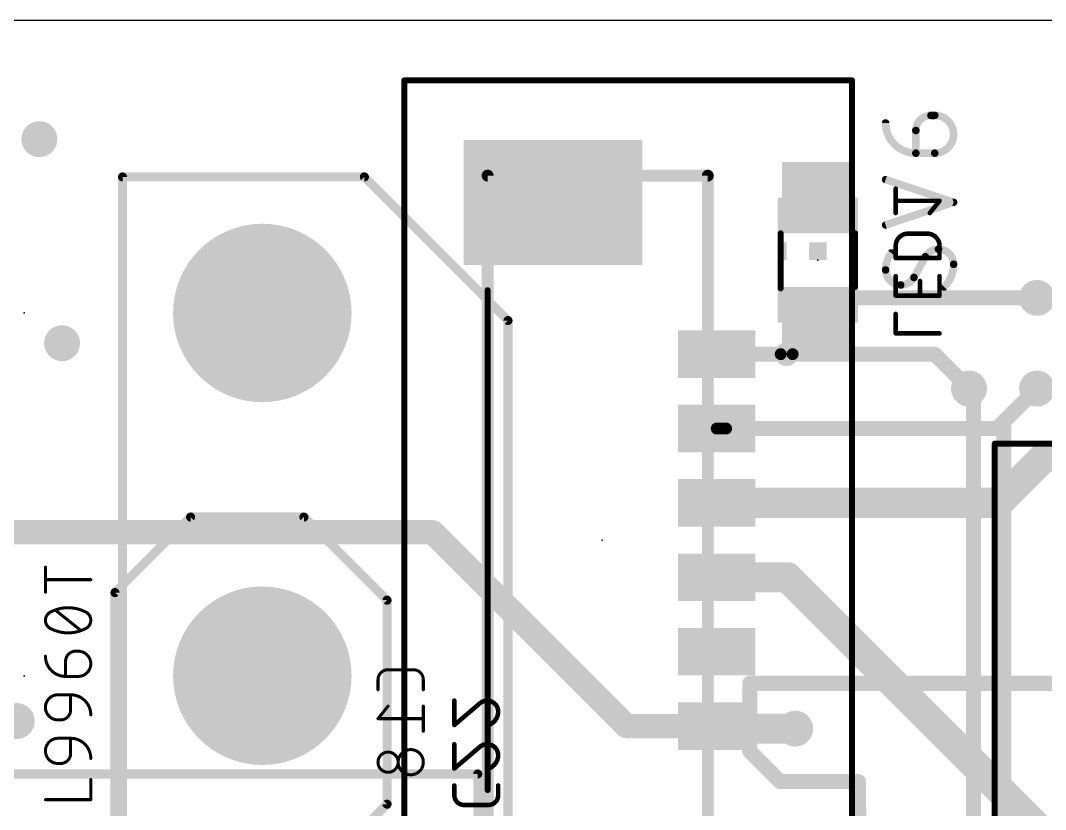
# Model space of a CAD drawing. Extents: x -2.4 to 71.8, y -0.8 to 95.3.
# Drawn here: x 17.72 to 34.94, y 36.74 to 50 of the extents above; entities that cross this region are included whole.
import ezdxf

# ---------------------------------------------------------------- set-up
doc = ezdxf.new("R2010")
doc.units = 0
for name, color, linetype in [('1', 12, 'CONTINUOUS'), ('15', 30, 'CONTINUOUS'), ('16', 132, 'CONTINUOUS'), ('17', 110, 'CONTINUOUS'), ('18', 110, 'CONTINUOUS'), ('2', 41, 'CONTINUOUS'), ('20', 31, 'CONTINUOUS'), ('21', 253, 'CONTINUOUS'), ('22', 253, 'CONTINUOUS'), ('23', 53, 'CONTINUOUS'), ('24', 53, 'CONTINUOUS'), ('25', 253, 'CONTINUOUS'), ('26', 253, 'CONTINUOUS'), ('51', 253, 'CONTINUOUS'), ('52', 253, 'CONTINUOUS')]:
    doc.layers.add(name, color=color, linetype=linetype)

# ---------------------------------------------------------------- blocks, each defined once
blk = doc.blocks.new('RECT')
blk.add_solid([(-0.5, -0.5), (0.5, -0.5), (-0.5, 0.5), (0.5, 0.5)])
blk = doc.blocks.new('ROUNDP')
at = {"const_width": 0.5}
blk.add_lwpolyline([(0, -0.25, 1), (0, 0.25, 1), (0, -0.25)], format="xyb", dxfattribs=at)
blk = doc.blocks.new('ROUNDV')
at = {"const_width": 0.5}
blk.add_lwpolyline([(0, -0.25, 1), (0, 0.25, 1), (0, -0.25)], format="xyb", dxfattribs=at)

msp = doc.modelspace()

# ---------------------------------------------------------------- linework, layer by layer
at = {"layer": '1'}
for points, const_width in [([(37.219, 45.339), (34.798, 45.339)], 0.254), ([(29.416, 44.393), (33.077, 44.393)], 0.254), ([(33.077, 44.393), (33.655, 43.815)], 0.254), ([(34.126, 43.143), (34.798, 43.815)], 0.254), ([(29.416, 43.143), (29.5731, 43.143)], 0.2), ([(29.5731, 43.143), (34.126, 43.143)], 0.254), ([(34.146, 41.893), (34.925, 42.672)], 0.508), ([(34.925, 42.672), (38.354, 42.672)], 0.508), ([(29.416, 41.893), (34.146, 41.893)], 0.508), ([(20.574, 41.656), (19.304, 40.386)], 0.1524), ([(22.479, 41.656), (20.574, 41.656)], 0.1524), ([(23.876, 40.259), (22.479, 41.656)], 0.1524), ([(13.843, 41.402), (24.638, 41.402)], 0.4064), ([(24.638, 41.402), (27.897, 38.143)], 0.4064), ([(29.416, 40.643), (30.604, 40.643)], 0.508), ([(30.604, 40.643), (34.925, 36.322)], 0.508), ([(19.304, 40.386), (19.304, 36.195)], 0.1524), ([(23.876, 36.83), (23.876, 40.259)], 0.1524), ([(27.897, 38.143), (29.416, 38.143)], 0.4064), ([(29.459, 38.1), (29.416, 38.143)], 0.508), ([(30.734, 38.1), (29.459, 38.1)], 0.508), ([(22.479, 35.433), (23.876, 36.83)], 0.1524)]:
    msp.add_lwpolyline(points, dxfattribs=dict(at, const_width=const_width))
for points, const_width in [([(34.798, 45.4025, 1), (34.798, 45.2755)], 0.127), ([(29.416, 44.4565, 1), (29.416, 44.3295)], 0.127), ([(33.1219, 44.4379, 1), (33.0321, 44.3481)], 0.127), ([(33.077, 44.3295, 1), (33.077, 44.4565)], 0.127), ([(33.6101, 43.7701, 1), (33.6999, 43.8599)], 0.127), ([(34.8429, 43.7701, 1), (34.7531, 43.8599)], 0.127), ([(29.416, 43.193, 1), (29.416, 43.093)], 0.1), ([(29.5731, 43.2065, 1), (29.5731, 43.0795)], 0.127), ([(29.5731, 43.093, 1), (29.5731, 43.193)], 0.1), ([(34.0811, 43.1879, 1), (34.1709, 43.0981)], 0.127), ([(34.126, 43.0795, 1), (34.126, 43.2065)], 0.127), ([(34.925, 42.799, 1), (34.925, 42.545)], 0.254), ([(35.0148, 42.5822, 1), (34.8352, 42.7618)], 0.254), ([(29.416, 42.02, 1), (29.416, 41.766)], 0.254), ([(34.0562, 41.9828, 1), (34.2358, 41.8032)], 0.254), ([(34.146, 41.766, 1), (34.146, 42.02)], 0.254), ([(20.574, 41.6941, 1), (20.574, 41.6179)], 0.0762), ([(20.6009, 41.6291, 1), (20.5471, 41.6829)], 0.0762), ([(22.5059, 41.6829, 1), (22.4521, 41.6291)], 0.0762), ([(22.479, 41.6179, 1), (22.479, 41.6941)], 0.0762), ([(24.7098, 41.4738, 1), (24.5662, 41.3302)], 0.2032), ([(24.638, 41.3004, 1), (24.638, 41.5036)], 0.2032), ([(29.416, 40.77, 1), (29.416, 40.516)], 0.254), ([(30.6938, 40.7328, 1), (30.5142, 40.5532)], 0.254), ([(30.604, 40.516, 1), (30.604, 40.77)], 0.254), ([(19.3421, 40.386, 1), (19.2659, 40.386)], 0.0762), ([(19.2771, 40.4129, 1), (19.3309, 40.3591)], 0.0762), ([(23.9141, 40.259, 1), (23.8379, 40.259)], 0.0762), ([(23.8491, 40.2321, 1), (23.9029, 40.2859)], 0.0762), ([(27.897, 38.2446, 1), (27.897, 38.0414)], 0.2032), ([(27.8252, 38.0712, 1), (27.9688, 38.2148)], 0.2032), ([(29.5058, 38.2328, 1), (29.3262, 38.0532)], 0.254), ([(29.459, 38.227, 1), (29.459, 37.973)], 0.254), ([(29.3692, 38.0102, 1), (29.5488, 38.1898)], 0.254), ([(29.416, 38.0414, 1), (29.416, 38.2446)], 0.2032), ([(30.734, 37.973, 1), (30.734, 38.227)], 0.254), ([(23.8379, 36.83, 1), (23.9141, 36.83)], 0.0762), ([(23.9029, 36.8031, 1), (23.8491, 36.8569)], 0.0762)]:
    msp.add_lwpolyline(points, format="xyb", dxfattribs=dict(at, const_width=const_width))
at = {"layer": '15', "const_width": 0.1524}
for points in [[(25.4, 37.338), (11.557, 37.338)], [(25.4, 32.893), (25.4, 37.338)]]:
    msp.add_lwpolyline(points, dxfattribs=at)
at = {"layer": '15', "const_width": 0.0762}
for points in [[(25.4381, 37.338, 1), (25.3619, 37.338)], [(25.4, 37.2999, 1), (25.4, 37.3761)]]:
    msp.add_lwpolyline(points, format="xyb", dxfattribs=at)
at = {"layer": '16', "const_width": 0.254}
for points in [[(31.53, 45.339), (31.115, 44.924)], [(34.798, 45.339), (31.53, 45.339)], [(33.655, 43.815), (33.7312, 43.7388)], [(34.798, 43.815), (34.2392, 43.2562)], [(33.7312, 43.7388), (33.7312, 33.4772)], [(34.2392, 43.2562), (34.2392, 33.4795)]]:
    msp.add_lwpolyline(points, dxfattribs=at)
at = {"layer": '16', "const_width": 0.127}
for points in [[(31.53, 45.4025, 1), (31.53, 45.2755)], [(31.5749, 45.2941, 1), (31.4851, 45.3839)], [(34.798, 45.2755, 1), (34.798, 45.4025)], [(31.0701, 44.9689, 1), (31.1599, 44.8791)], [(33.6999, 43.8599, 1), (33.6101, 43.7701)], [(34.8429, 43.7701, 1), (34.7531, 43.8599)], [(33.7947, 43.7388, 1), (33.6677, 43.7388)], [(33.6863, 43.6939, 1), (33.7761, 43.7837)], [(34.3027, 43.2562, 1), (34.1757, 43.2562)], [(34.1943, 43.3011, 1), (34.2841, 43.2113)]]:
    msp.add_lwpolyline(points, format="xyb", dxfattribs=at)
at = {"layer": '2'}
for points, const_width in [([(19.431, 28.067), (19.431, 47.371)], 0.1524), ([(19.431, 47.371), (23.495, 47.371)], 0.1524), ([(23.495, 47.371), (25.908, 44.958)], 0.1524), ([(25.908, 44.958), (25.908, 28.067)], 0.1524), ([(29.972, 37.719), (29.972, 38.862)], 0.254), ([(29.972, 38.862), (37.592, 38.862)], 0.254), ([(30.48, 37.211), (29.972, 37.719)], 0.254), ([(31.7938, 37.211), (30.48, 37.211)], 0.254), ([(31.877, 30.861), (31.7938, 37.211)], 0.254)]:
    msp.add_lwpolyline(points, dxfattribs=dict(at, const_width=const_width))
for points, const_width in [([(19.4691, 47.371, 1), (19.3929, 47.371)], 0.0762), ([(19.431, 47.4091, 1), (19.431, 47.3329)], 0.0762), ([(23.5219, 47.3979, 1), (23.4681, 47.3441)], 0.0762), ([(23.495, 47.3329, 1), (23.495, 47.4091)], 0.0762), ([(25.9461, 44.958, 1), (25.8699, 44.958)], 0.0762), ([(25.8811, 44.9311, 1), (25.9349, 44.9849)], 0.0762), ([(30.0355, 38.862, 1), (29.9085, 38.862)], 0.127), ([(29.972, 38.9255, 1), (29.972, 38.7985)], 0.127), ([(30.0169, 37.7639, 1), (29.9271, 37.6741)], 0.127), ([(29.9085, 37.719, 1), (30.0355, 37.719)], 0.127), ([(30.48, 37.2745, 1), (30.48, 37.1475)], 0.127), ([(30.4351, 37.1661, 1), (30.5249, 37.2559)], 0.127), ([(31.8573, 37.2118, 1), (31.7303, 37.2102)], 0.127), ([(31.7938, 37.1475, 1), (31.7938, 37.2745)], 0.127)]:
    msp.add_lwpolyline(points, format="xyb", dxfattribs=dict(at, const_width=const_width))
at = {"layer": '20'}
msp.add_line((53, 50), (0, 50), dxfattribs=at)
at = {"layer": '21'}
for points, const_width in [([(25.566, 45.168), (25.566, 45.468)], 0.1), ([(25.566, 37.068), (25.566, 45.168)], 0.1), ([(18.1356, 40.3918), (18.1356, 40.8152)], 0.0508), ([(18.8976, 40.6035), (18.1356, 40.6035)], 0.0508), ([(18.7283, 39.7514), (18.3049, 40.0901)], 0.0508), ([(18.6436, 39.4009), (18.6859, 39.4009)], 0.0508), ([(18.4743, 38.9776), (18.4743, 39.2315)], 0.0508), ([(18.6859, 38.9776), (18.4743, 38.9776)], 0.0508), ([(18.3473, 38.6694), (18.5589, 38.6694)], 0.0508), ([(18.5589, 38.6694), (18.5589, 38.4154)], 0.0508), ([(18.3896, 38.246), (18.3473, 38.246)], 0.0508), ([(18.3473, 37.9378), (18.5589, 37.9378)], 0.0508), ([(18.5589, 37.9378), (18.5589, 37.6838)], 0.0508), ([(18.3896, 37.5145), (18.3473, 37.5145)], 0.0508), ([(18.8976, 36.9062), (18.8976, 37.2449)], 0.0508), ([(18.1356, 36.9062), (18.8976, 36.9062)], 0.0508)]:
    msp.add_lwpolyline(points, dxfattribs=dict(at, const_width=const_width))
for points, const_width in [([(25.591, 45.468, 1), (25.541, 45.468)], 0.05), ([(25.591, 45.168, 1), (25.541, 45.168)], 0.05), ([(25.541, 45.168, 1), (25.591, 45.168)], 0.05), ([(30.691, 44.393, 1), (30.491, 44.393)], 0.2), ([(30.491, 44.393, 1), (30.691, 44.393)], 0.2), ([(30.541, 44.393, 1), (30.441, 44.393)], 0.1), ([(30.441, 44.393, 1), (30.541, 44.393)], 0.1), ([(30.741, 44.393, 1), (30.641, 44.393)], 0.1), ([(30.641, 44.393, 1), (30.741, 44.393)], 0.1), ([(18.1483, 40.8152, 1), (18.1229, 40.8152)], 0.0254), ([(18.1356, 40.6162, 1), (18.1356, 40.5908)], 0.0254), ([(18.8976, 40.5908, 1), (18.8976, 40.6162)], 0.0254), ([(18.1229, 40.3918, 1), (18.1483, 40.3918)], 0.0254), ([(18.5166, 40.1324, 0.1139), (18.2414, 40.0689)], 0.0508), ([(18.7918, 40.0689, 0.1139), (18.5166, 40.1324)], 0.0508), ([(18.5166, 40.1451, 1), (18.5166, 40.1197)], 0.0254), ([(18.5166, 40.1197, 1), (18.5166, 40.1451)], 0.0254), ([(18.2414, 40.0689, 0.3205), (18.1356, 39.9207)], 0.0508), ([(18.2359, 40.0803, 1), (18.247, 40.0575)], 0.0254), ([(18.2456, 40.0569, 1), (18.2373, 40.0809)], 0.0254), ([(18.3129, 40.1, 1), (18.297, 40.0802)], 0.0254), ([(18.8976, 39.9207, 0.3205), (18.7918, 40.0689)], 0.0508), ([(18.7959, 40.0809, 1), (18.7876, 40.0569)], 0.0254), ([(18.7862, 40.0575, 1), (18.7973, 40.0803)], 0.0254), ([(18.1356, 39.9207, 0.3205), (18.2414, 39.7726)], 0.0508), ([(18.1483, 39.9207, 1), (18.1229, 39.9207)], 0.0254), ([(18.1229, 39.9207, 1), (18.1483, 39.9207)], 0.0254), ([(18.2414, 39.7726, 0.1139), (18.5166, 39.7091)], 0.0508), ([(18.247, 39.784, 1), (18.2359, 39.7612)], 0.0254), ([(18.2373, 39.7606, 1), (18.2456, 39.7846)], 0.0254), ([(18.5166, 39.7091, 0.1139), (18.7918, 39.7726)], 0.0508), ([(18.7918, 39.7726, 0.3205), (18.8976, 39.9207)], 0.0508), ([(18.7876, 39.7846, 1), (18.7959, 39.7606)], 0.0254), ([(18.7973, 39.7612, 1), (18.7862, 39.784)], 0.0254), ([(18.9103, 39.9207, 1), (18.8849, 39.9207)], 0.0254), ([(18.8849, 39.9207, 1), (18.9103, 39.9207)], 0.0254), ([(18.5166, 39.7218, 1), (18.5166, 39.6964)], 0.0254), ([(18.5166, 39.6964, 1), (18.5166, 39.7218)], 0.0254), ([(18.7203, 39.7415, 1), (18.7362, 39.7613)], 0.0254), ([(18.1356, 39.3162, 0.4142), (18.4743, 38.9776)], 0.0508), ([(18.1483, 39.3162, 1), (18.1229, 39.3162)], 0.0254), ([(18.6436, 39.4009, 0.4142), (18.4743, 39.2315)], 0.0508), ([(18.6436, 39.4136, 1), (18.6436, 39.3882)], 0.0254), ([(18.6436, 39.3882, 1), (18.6436, 39.4136)], 0.0254), ([(18.6859, 38.9776, 1), (18.6859, 39.4009)], 0.0508), ([(18.6859, 39.4136, 1), (18.6859, 39.3882)], 0.0254), ([(18.6859, 39.3882, 1), (18.6859, 39.4136)], 0.0254), ([(18.487, 39.2315, 1), (18.4616, 39.2315)], 0.0254), ([(18.4616, 39.2315, 1), (18.487, 39.2315)], 0.0254), ([(18.4743, 38.9903, 1), (18.4743, 38.9648)], 0.0254), ([(18.4616, 38.9776, 1), (18.487, 38.9776)], 0.0254), ([(18.4743, 38.9648, 1), (18.4743, 38.9903)], 0.0254), ([(18.6859, 38.9903, 1), (18.6859, 38.9648)], 0.0254), ([(18.6859, 38.9648, 1), (18.6859, 38.9903)], 0.0254), ([(18.3473, 38.6694, 1), (18.3473, 38.246)], 0.0508), ([(18.3473, 38.6821, 1), (18.3473, 38.6567)], 0.0254), ([(18.3473, 38.6567, 1), (18.3473, 38.6821)], 0.0254), ([(18.5716, 38.6694, 1), (18.5462, 38.6694)], 0.0254), ([(18.8976, 38.3307, 0.4142), (18.5589, 38.6694)], 0.0508), ([(18.5589, 38.6821, 1), (18.5589, 38.6567)], 0.0254), ([(18.5589, 38.6567, 1), (18.5589, 38.6821)], 0.0254), ([(18.3896, 38.246, 0.4142), (18.5589, 38.4154)], 0.0508), ([(18.5716, 38.4154, 1), (18.5462, 38.4154)], 0.0254), ([(18.5462, 38.4154, 1), (18.5716, 38.4154)], 0.0254), ([(18.3473, 38.2587, 1), (18.3473, 38.2333)], 0.0254), ([(18.3473, 38.2333, 1), (18.3473, 38.2587)], 0.0254), ([(18.3896, 38.2587, 1), (18.3896, 38.2333)], 0.0254), ([(18.3896, 38.2333, 1), (18.3896, 38.2587)], 0.0254), ([(18.8849, 38.3307, 1), (18.9103, 38.3307)], 0.0254), ([(18.3473, 37.9378, 1), (18.3473, 37.5145)], 0.0508), ([(18.3473, 37.9505, 1), (18.3473, 37.9251)], 0.0254), ([(18.3473, 37.9251, 1), (18.3473, 37.9505)], 0.0254), ([(18.5716, 37.9378, 1), (18.5462, 37.9378)], 0.0254), ([(18.8976, 37.5992, 0.4142), (18.5589, 37.9378)], 0.0508), ([(18.5589, 37.9505, 1), (18.5589, 37.9251)], 0.0254), ([(18.5589, 37.9251, 1), (18.5589, 37.9505)], 0.0254), ([(18.3896, 37.5145, 0.4142), (18.5589, 37.6838)], 0.0508), ([(18.5716, 37.6838, 1), (18.5462, 37.6838)], 0.0254), ([(18.5462, 37.6838, 1), (18.5716, 37.6838)], 0.0254), ([(18.8849, 37.5992, 1), (18.9103, 37.5992)], 0.0254), ([(18.3473, 37.5272, 1), (18.3473, 37.5018)], 0.0254), ([(18.3473, 37.5018, 1), (18.3473, 37.5272)], 0.0254), ([(18.3896, 37.5272, 1), (18.3896, 37.5018)], 0.0254), ([(18.3896, 37.5018, 1), (18.3896, 37.5272)], 0.0254), ([(18.9103, 37.2449, 1), (18.8849, 37.2449)], 0.0254), ([(25.541, 37.068, 1), (25.591, 37.068)], 0.05), ([(18.1356, 36.9189, 1), (18.1356, 36.8935)], 0.0254), ([(18.8849, 36.9062, 1), (18.9103, 36.9062)], 0.0254), ([(18.8976, 36.8935, 1), (18.8976, 36.9189)], 0.0254)]:
    msp.add_lwpolyline(points, format="xyb", dxfattribs=dict(at, const_width=const_width))
at = {"layer": '23'}
for p in [(17.78, 45.085), (27.491, 41.268), (17.78, 38.989)]:
    msp.add_point(p, dxfattribs=at)
at = {"layer": '24'}
msp.add_point((31.115, 45.974), dxfattribs=at)
at = {"layer": '25'}
for points, const_width in [([(33.0155, 48.4054, 0.4142), (32.7615, 48.1514)], 0.127), ([(33.0155, 48.4371, 1), (33.0155, 48.3736)], 0.0635), ([(33.0155, 48.3736, 1), (33.0155, 48.4371)], 0.0635), ([(33.079, 47.7704, 1), (33.079, 48.4054)], 0.127), ([(33.079, 48.4371, 1), (33.079, 48.3736)], 0.0635), ([(33.079, 48.3736, 1), (33.079, 48.4371)], 0.0635), ([(32.2535, 48.2784, 0.4142), (32.7615, 47.7704)], 0.127), ([(32.2853, 48.2784, 1), (32.2218, 48.2784)], 0.0635), ([(32.7933, 48.1514, 1), (32.7298, 48.1514)], 0.0635), ([(32.7298, 48.1514, 1), (32.7933, 48.1514)], 0.0635), ([(32.7615, 47.8021, 1), (32.7615, 47.7386)], 0.0635), ([(32.7298, 47.7704, 1), (32.7933, 47.7704)], 0.0635), ([(32.7615, 47.7386, 1), (32.7615, 47.8021)], 0.0635), ([(33.079, 47.8021, 1), (33.079, 47.7386)], 0.0635), ([(33.079, 47.7386, 1), (33.079, 47.8021)], 0.0635), ([(32.2635, 47.356, 1), (32.2435, 47.2958)], 0.0635), ([(33.4065, 46.9148, 1), (33.3865, 46.975)], 0.0635), ([(33.3865, 46.9148, 1), (33.4065, 46.975)], 0.0635), ([(32.2435, 46.594, 1), (32.2635, 46.5338)], 0.0635), ([(33.1425, 46.1575, 0.2656), (32.9203, 46.0305)], 0.127), ([(33.3965, 45.9035, 0.4142), (33.1425, 46.1575)], 0.127), ([(33.1425, 46.1892, 1), (33.1425, 46.1257)], 0.0635), ([(33.1425, 46.1257, 1), (33.1425, 46.1892)], 0.0635), ([(32.3488, 46.094, 0.1623), (32.2535, 45.8082)], 0.127), ([(32.3742, 46.0749, 1), (32.3234, 46.113)], 0.0635), ([(32.8929, 46.0466, 1), (32.9476, 46.0144)], 0.0635), ([(32.9481, 46.0153, 1), (32.8924, 46.0457)], 0.0635), ([(32.2535, 45.8082, 0.4142), (32.5075, 45.5542)], 0.127), ([(32.2853, 45.8082, 1), (32.2218, 45.8082)], 0.0635), ([(32.2218, 45.8082, 1), (32.2853, 45.8082)], 0.0635), ([(33.2378, 45.5225, 0.2), (33.3965, 45.9035)], 0.127), ([(33.4283, 45.9035, 1), (33.3648, 45.9035)], 0.0635), ([(33.3648, 45.9035, 1), (33.4283, 45.9035)], 0.0635), ([(32.5075, 45.5542, 0.2656), (32.7298, 45.6812)], 0.127), ([(32.7019, 45.6965, 1), (32.7576, 45.666)], 0.0635), ([(32.7571, 45.6651, 1), (32.7024, 45.6974)], 0.0635), ([(32.5075, 45.586, 1), (32.5075, 45.5225)], 0.0635), ([(32.5075, 45.5225, 1), (32.5075, 45.586)], 0.0635), ([(33.2154, 45.545, 1), (33.2601, 45.5)], 0.0635)]:
    msp.add_lwpolyline(points, format="xyb", dxfattribs=dict(at, const_width=const_width))
at = {"layer": '25', "const_width": 0.127}
for points in [[(33.0155, 48.4054), (33.079, 48.4054)], [(32.7615, 47.7704), (32.7615, 48.1514)], [(33.079, 47.7704), (32.7615, 47.7704)], [(33.3965, 46.9449), (32.2535, 47.3259)], [(32.2535, 46.5639), (33.3965, 46.9449)], [(32.9203, 46.0305), (32.7298, 45.6812)]]:
    msp.add_lwpolyline(points, dxfattribs=at)
at = {"layer": '26'}
for points, const_width in [([(32.4231, 46.7644), (32.4231, 47.1736)], 0.0762), ([(33.1597, 46.969), (32.4231, 46.969)], 0.0762), ([(32.996, 46.7644), (33.1597, 46.969)], 0.0762), ([(32.9551, 46.4177), (32.6277, 46.4177)], 0.0762), ([(32.4231, 46.2131), (32.4231, 46.0085)], 0.0762), ([(33.1597, 46.0085), (33.1597, 46.2131)], 0.0762), ([(32.4231, 46.0085), (33.1597, 46.0085)], 0.0762), ([(32.4231, 45.7035), (32.4231, 45.3761)], 0.0762), ([(32.8323, 45.3761), (32.8323, 45.6216)], 0.0762), ([(33.1597, 45.3761), (33.1597, 45.7035)], 0.0762), ([(32.4231, 45.3761), (33.1597, 45.3761)], 0.0762), ([(32.4231, 44.7421), (32.4231, 45.0695)], 0.0762), ([(33.1597, 44.7421), (32.4231, 44.7421)], 0.0762), ([(24.3163, 39.0906), (23.8929, 39.0906)], 0.0508), ([(23.7236, 38.9213), (23.7236, 38.7519)], 0.0508), ([(24.4856, 38.7519), (24.4856, 38.9213)], 0.0508), ([(25.0063, 38.1607), (25.0063, 38.5699)], 0.0762), ([(23.8929, 38.4791), (23.7236, 38.2674)], 0.0508), ([(24.4856, 38.4791), (24.4856, 38.0558)], 0.0508), ([(25.4155, 38.5085), (25.0063, 38.1607)], 0.0762), ([(23.7236, 38.2674), (24.4856, 38.2674)], 0.0508), ([(25.0063, 37.4292), (25.0063, 37.8384)], 0.0762), ([(25.4155, 37.777), (25.0063, 37.4292)], 0.0762), ([(25.0063, 37.1446), (25.0063, 36.9809)], 0.0762), ([(25.7429, 36.9809), (25.7429, 37.1446)], 0.0762), ([(25.17, 36.8173), (25.5792, 36.8173)], 0.0762)]:
    msp.add_lwpolyline(points, dxfattribs=dict(at, const_width=const_width))
for points, const_width in [([(32.4421, 47.1736, 1), (32.404, 47.1736)], 0.0381), ([(32.4231, 46.9881, 1), (32.4231, 46.95)], 0.0381), ([(33.1746, 46.9571, 1), (33.1448, 46.9809)], 0.0381), ([(33.1597, 46.95, 1), (33.1597, 46.9881)], 0.0381), ([(32.404, 46.7644, 1), (32.4421, 46.7644)], 0.0381), ([(32.9811, 46.7763, 1), (33.0109, 46.7525)], 0.0381), ([(32.6277, 46.4177, 0.4142), (32.4231, 46.2131)], 0.0762), ([(32.6277, 46.4368, 1), (32.6277, 46.3987)], 0.0381), ([(32.6277, 46.3987, 1), (32.6277, 46.4368)], 0.0381), ([(33.1597, 46.2131, 0.4142), (32.9551, 46.4177)], 0.0762), ([(32.9551, 46.4368, 1), (32.9551, 46.3987)], 0.0381), ([(32.9551, 46.3987, 1), (32.9551, 46.4368)], 0.0381), ([(32.4421, 46.2131, 1), (32.404, 46.2131)], 0.0381), ([(32.404, 46.2131, 1), (32.4421, 46.2131)], 0.0381), ([(33.1788, 46.2131, 1), (33.1407, 46.2131)], 0.0381), ([(33.1407, 46.2131, 1), (33.1788, 46.2131)], 0.0381), ([(32.4231, 46.0275, 1), (32.4231, 45.9894)], 0.0381), ([(32.404, 46.0085, 1), (32.4421, 46.0085)], 0.0381), ([(33.1407, 46.0085, 1), (33.1788, 46.0085)], 0.0381), ([(33.1597, 45.9894, 1), (33.1597, 46.0275)], 0.0381), ([(32.4421, 45.7035, 1), (32.404, 45.7035)], 0.0381), ([(32.8514, 45.6216, 1), (32.8133, 45.6216)], 0.0381), ([(33.1788, 45.7035, 1), (33.1407, 45.7035)], 0.0381), ([(32.4231, 45.3951, 1), (32.4231, 45.357)], 0.0381), ([(32.404, 45.3761, 1), (32.4421, 45.3761)], 0.0381), ([(32.8133, 45.3761, 1), (32.8514, 45.3761)], 0.0381), ([(33.1407, 45.3761, 1), (33.1788, 45.3761)], 0.0381), ([(33.1597, 45.357, 1), (33.1597, 45.3951)], 0.0381), ([(32.4421, 45.0695, 1), (32.404, 45.0695)], 0.0381), ([(32.4231, 44.7612, 1), (32.4231, 44.7231)], 0.0381), ([(32.404, 44.7421, 1), (32.4421, 44.7421)], 0.0381), ([(33.1597, 44.7231, 1), (33.1597, 44.7612)], 0.0381), ([(23.8929, 39.0906, 0.4142), (23.7236, 38.9213)], 0.0508), ([(23.8929, 39.1033, 1), (23.8929, 39.0779)], 0.0254), ([(23.8929, 39.0779, 1), (23.8929, 39.1033)], 0.0254), ([(24.4856, 38.9213, 0.4142), (24.3163, 39.0906)], 0.0508), ([(24.3163, 39.1033, 1), (24.3163, 39.0779)], 0.0254), ([(24.3163, 39.0779, 1), (24.3163, 39.1033)], 0.0254), ([(23.7363, 38.9213, 1), (23.7109, 38.9213)], 0.0254), ([(23.7109, 38.9213, 1), (23.7363, 38.9213)], 0.0254), ([(24.4983, 38.9213, 1), (24.4729, 38.9213)], 0.0254), ([(24.4729, 38.9213, 1), (24.4983, 38.9213)], 0.0254), ([(23.7109, 38.7519, 1), (23.7363, 38.7519)], 0.0254), ([(24.4729, 38.7519, 1), (24.4983, 38.7519)], 0.0254), ([(25.0253, 38.5699, 1), (24.9872, 38.5699)], 0.0381), ([(25.5587, 38.5699, 0.2053), (25.4155, 38.5085)], 0.0762), ([(25.7429, 38.3858, 0.4142), (25.5587, 38.5699)], 0.0762), ([(25.5587, 38.589, 1), (25.5587, 38.5509)], 0.0381), ([(25.5588, 38.5509, 1), (25.5587, 38.5889)], 0.0381), ([(23.9029, 38.4712, 1), (23.883, 38.487)], 0.0254), ([(24.4983, 38.4791, 1), (24.4729, 38.4791)], 0.0254), ([(25.4017, 38.5217, 1), (25.4293, 38.4954)], 0.0381), ([(25.4279, 38.494, 1), (25.4032, 38.523)], 0.0381), ([(25.5792, 38.1607, 0.3252), (25.7429, 38.3858)], 0.0762), ([(25.7619, 38.3857, 1), (25.7239, 38.3858)], 0.0381), ([(23.7236, 38.2801, 1), (23.7236, 38.2547)], 0.0254), ([(23.7137, 38.2754, 1), (23.7335, 38.2595)], 0.0254), ([(24.4856, 38.2547, 1), (24.4856, 38.2801)], 0.0254), ([(25.7239, 38.3858, 1), (25.762, 38.3858)], 0.0381), ([(24.4729, 38.0558, 1), (24.4983, 38.0558)], 0.0254), ([(24.994, 38.1752, 1), (25.0186, 38.1462)], 0.0381), ([(24.9872, 38.1607, 1), (25.0253, 38.1607)], 0.0381), ([(25.5733, 38.1788, 1), (25.5851, 38.1426)], 0.0381), ([(23.8929, 37.7053, 1), (23.8929, 37.3666)], 0.0508), ([(23.8929, 37.3666, 1), (23.8929, 37.7053)], 0.0508), ([(23.8929, 37.718, 1), (23.8929, 37.6926)], 0.0254), ([(23.8929, 37.6926, 1), (23.8929, 37.718)], 0.0254), ([(24.2739, 37.7476, 1), (24.2739, 37.3243)], 0.0508), ([(24.2739, 37.3243, 1), (24.2739, 37.7476)], 0.0508), ([(24.2739, 37.7603, 1), (24.2739, 37.7349)], 0.0254), ([(24.2739, 37.7349, 1), (24.2739, 37.7603)], 0.0254), ([(25.0253, 37.8384, 1), (24.9872, 37.8384)], 0.0381), ([(25.5587, 37.8384, 0.2053), (25.4155, 37.777)], 0.0762), ([(25.4017, 37.7901, 1), (25.4293, 37.7639)], 0.0381), ([(25.4279, 37.7625, 1), (25.4032, 37.7915)], 0.0381), ([(25.7429, 37.6542, 0.4142), (25.5587, 37.8384)], 0.0762), ([(25.5587, 37.8574, 1), (25.5587, 37.8193)], 0.0381), ([(25.5588, 37.8193, 1), (25.5587, 37.8574)], 0.0381), ([(25.5792, 37.4292, 0.3252), (25.7429, 37.6542)], 0.0762), ([(25.7619, 37.6542, 1), (25.7239, 37.6542)], 0.0381), ([(25.7239, 37.6542, 1), (25.762, 37.6542)], 0.0381), ([(23.8929, 37.3793, 1), (23.8929, 37.3539)], 0.0254), ([(23.8929, 37.3539, 1), (23.8929, 37.3793)], 0.0254), ([(24.994, 37.4437, 1), (25.0186, 37.4146)], 0.0381), ([(24.9872, 37.4292, 1), (25.0253, 37.4292)], 0.0381), ([(25.5733, 37.4473, 1), (25.5851, 37.411)], 0.0381), ([(24.2739, 37.337, 1), (24.2739, 37.3116)], 0.0254), ([(24.2739, 37.3116, 1), (24.2739, 37.337)], 0.0254), ([(25.0253, 37.1446, 1), (24.9872, 37.1446)], 0.0381), ([(25.762, 37.1446, 1), (25.7239, 37.1446)], 0.0381), ([(25.0063, 36.9809, 0.4142), (25.17, 36.8173)], 0.0762), ([(25.0253, 36.9809, 1), (24.9872, 36.9809)], 0.0381), ([(24.9872, 36.9809, 1), (25.0253, 36.9809)], 0.0381), ([(25.5792, 36.8173, 0.4142), (25.7429, 36.9809)], 0.0762), ([(25.7619, 36.9809, 1), (25.7238, 36.9809)], 0.0381), ([(25.7239, 36.9809, 1), (25.762, 36.9809)], 0.0381), ([(25.17, 36.8363, 1), (25.17, 36.7982)], 0.0381), ([(25.17, 36.7982, 1), (25.17, 36.8363)], 0.0381), ([(25.5792, 36.8363, 1), (25.5792, 36.7982)], 0.0381), ([(25.5792, 36.7982, 1), (25.5792, 36.8363)], 0.0381)]:
    msp.add_lwpolyline(points, format="xyb", dxfattribs=dict(at, const_width=const_width))
at = {"layer": '51'}
for points, const_width in [([(24.166, 33.543), (24.166, 48.993)], 0.1), ([(24.166, 48.993), (31.691, 48.993)], 0.1), ([(31.691, 48.993), (31.691, 33.543)], 0.1), ([(25.566, 35.143), (25.566, 47.393)], 0.2), ([(25.566, 47.393), (29.266, 47.393)], 0.2), ([(29.266, 47.393), (29.266, 35.143)], 0.2), ([(34.088, 42.89), (49.538, 42.89)], 0.1), ([(34.088, 35.365), (34.088, 42.89)], 0.1)]:
    msp.add_lwpolyline(points, dxfattribs=dict(at, const_width=const_width))
for points, const_width in [([(24.191, 48.993, 1), (24.141, 48.993)], 0.05), ([(24.166, 49.018, 1), (24.166, 48.968)], 0.05), ([(31.716, 48.993, 1), (31.666, 48.993)], 0.05), ([(31.691, 48.968, 1), (31.691, 49.018)], 0.05), ([(25.616, 47.393, 1), (25.516, 47.393)], 0.1), ([(25.566, 47.443, 1), (25.566, 47.343)], 0.1), ([(29.316, 47.393, 1), (29.216, 47.393)], 0.1), ([(29.266, 47.343, 1), (29.266, 47.443)], 0.1), ([(34.088, 42.915, 1), (34.088, 42.865)], 0.05), ([(34.113, 42.89, 1), (34.063, 42.89)], 0.05)]:
    msp.add_lwpolyline(points, format="xyb", dxfattribs=dict(at, const_width=const_width))
at = {"layer": '52', "const_width": 0.1016}
for points in [[(30.49, 46.424), (30.49, 45.499)], [(31.74, 46.424), (31.74, 45.524)]]:
    msp.add_lwpolyline(points, dxfattribs=at)
at = {"layer": '52', "const_width": 0.0508}
for points in [[(30.5154, 46.424, 1), (30.4646, 46.424)], [(31.7654, 46.424, 1), (31.7146, 46.424)], [(30.4646, 45.499, 1), (30.5154, 45.499)], [(31.7146, 45.524, 1), (31.7654, 45.524)]]:
    msp.add_lwpolyline(points, format="xyb", dxfattribs=at)

# ---------------------------------------------------------------- block references
at = {"layer": '1', "rotation": 180}
for p, xscale, yscale in [((26.666, 46.943), 3, 2.1), ((29.416, 44.393), 1.3, 0.8), ((29.416, 43.143), 1.3, 0.8), ((29.416, 41.893), 1.3, 0.8), ((29.416, 40.643), 1.3, 0.8), ((29.416, 39.393), 1.3, 0.8), ((29.416, 38.143), 1.3, 0.8)]:
    msp.add_blockref('RECT', p, dxfattribs=dict(at, xscale=xscale, yscale=yscale))
at = {"layer": '16', "xscale": 1.2, "yscale": 1.2, "rotation": 180}
for p in [(31.115, 47.024), (31.115, 44.924)]:
    msp.add_blockref('RECT', p, dxfattribs=at)
at = {"layer": '17', "xscale": 3, "yscale": 3}
for p, rotation in [((21.78, 45.085), 270), ((21.78, 45.085), 270), ((21.78, 45.085), 270), ((21.78, 45.085), 270), ((21.78, 38.989), 90), ((21.78, 38.989), 90), ((21.78, 38.989), 90), ((21.78, 38.989), 90)]:
    msp.add_blockref('ROUNDP', p, dxfattribs=dict(at, rotation=rotation))
at = {"layer": '18', "xscale": 0.604, "yscale": 0.604}
for p in [(18.034, 48.006), (18.034, 48.006), (34.798, 45.339), (34.798, 45.339), (18.415, 44.577), (18.415, 44.577), (33.655, 43.815), (33.655, 43.815), (34.798, 43.815), (34.798, 43.815), (17.653, 38.227), (17.653, 38.227), (30.734, 38.1), (30.734, 38.1)]:
    msp.add_blockref('ROUNDV', p, dxfattribs=at)
at = {"layer": '22', "yscale": 0.3, "rotation": 180}
for p, xscale in [((30.515, 46.124), 0.15), ((31.115, 46.124), 0.3), ((31.715, 46.124), 0.15)]:
    msp.add_blockref('RECT', p, dxfattribs=dict(at, xscale=xscale))
at = {"layer": '52', "xscale": 1.35, "yscale": 0.6, "rotation": 180}
for p in [(31.115, 46.724), (31.115, 45.224)]:
    msp.add_blockref('RECT', p, dxfattribs=at)

doc.saveas('drawing.dxf')
